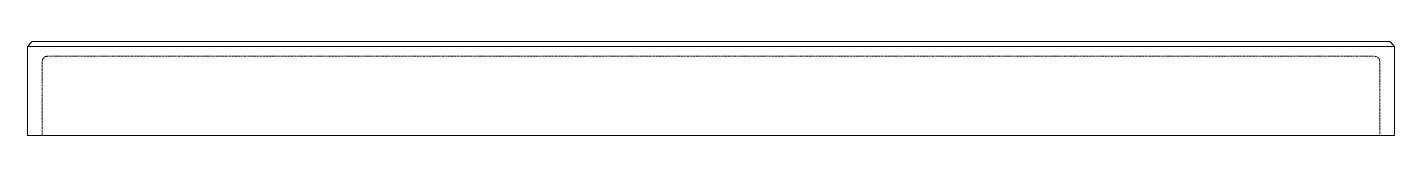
# Model space of a CAD drawing. Header units: inches. Extents: x -275 to 0, y 0 to 19.
import ezdxf

# ---------------------------------------------------------------- set-up
doc = ezdxf.new("R2010")
doc.units = ezdxf.units.IN
doc.header["$MEASUREMENT"] = 0
doc.linetypes.add('HIDDEN2', pattern=[0.1875, 0.125, -0.0625])

msp = doc.modelspace()

# ---------------------------------------------------------------- linework, layer by layer
at = {"color": 0, "linetype": 'Continuous', "lineweight": 0, "extrusion": (1e-16, 1, 2e-16)}
for p, q in [((-275, 18), (-274, 19)), ((-274, 18), (-275, 18)), ((-275, 18), (-275, 0)), ((-1, 19), (-274, 19)), ((-274, 18), (-1, 18)), ((-1, 19), (0, 18)), ((0, 18), (-1, 18)), ((0, 0), (0, 18)), ((-275, 0), (-274, 0)), ((-1, 0), (-274, 0)), ((-1, 0), (0, 0))]:
    msp.add_line(p, q, dxfattribs=at)
at = {"color": 0, "linetype": 'HIDDEN2', "lineweight": 0, "extrusion": (1e-16, 1, 2e-16)}
for p, q in [((-272, 0), (-272, 15)), ((-271, 16), (-4, 16)), ((-3, 15), (-3, 0))]:
    msp.add_line(p, q, dxfattribs=at)
at = {"color": 0, "linetype": 'HIDDEN2', "lineweight": 0}
for centre, start, end in [((-271, 15), 90, 180), ((-4, 15), 0, 90)]:
    msp.add_arc(centre, 1, start, end, dxfattribs=at)

doc.saveas('drawing.dxf')
